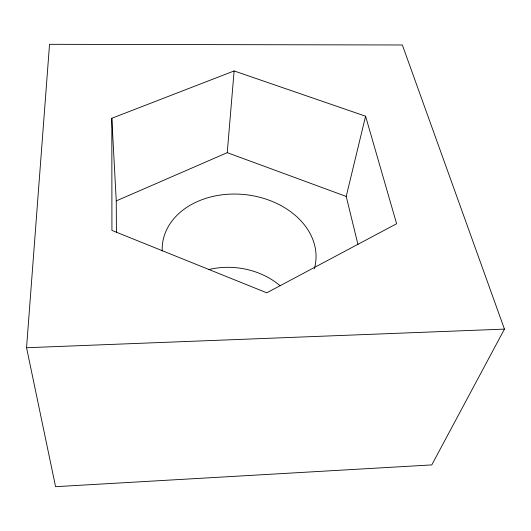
<?xml version="1.0" encoding="UTF-8"?>
<svg xmlns="http://www.w3.org/2000/svg" width="531" height="531" viewBox="0 0 531 531"><rect width="100%" height="100%" fill="white"/><g stroke="black" fill="none" stroke-linecap="round" stroke-linejoin="round"><path stroke-width="0.8" d="M26.55 347.725L49.536 44.319L402.359 44.976L504.45 329.107L431.776 464.91L55.576 486.681L26.55 347.725L504.45 329.107M116.428 232.425L116.256 200.904L227.241 152.662L234.118 70.942L365.58 116.196L396.617 223.737L266.768 292.813L111.928 230.408L111.815 118.267L234.118 70.942M357.994 244.612L346.219 196.437L365.58 116.196M227.241 152.662L346.219 196.437M111.815 118.267L116.256 200.904M208.603 269.595A69.521 56.578 6.4 0 1 280.049 285.705M162.207 250.984A77.148 58.556 6.4 0 1 246.145 194.731A77.148 58.556 6.4 0 1 314.319 268.819"/></g></svg>
